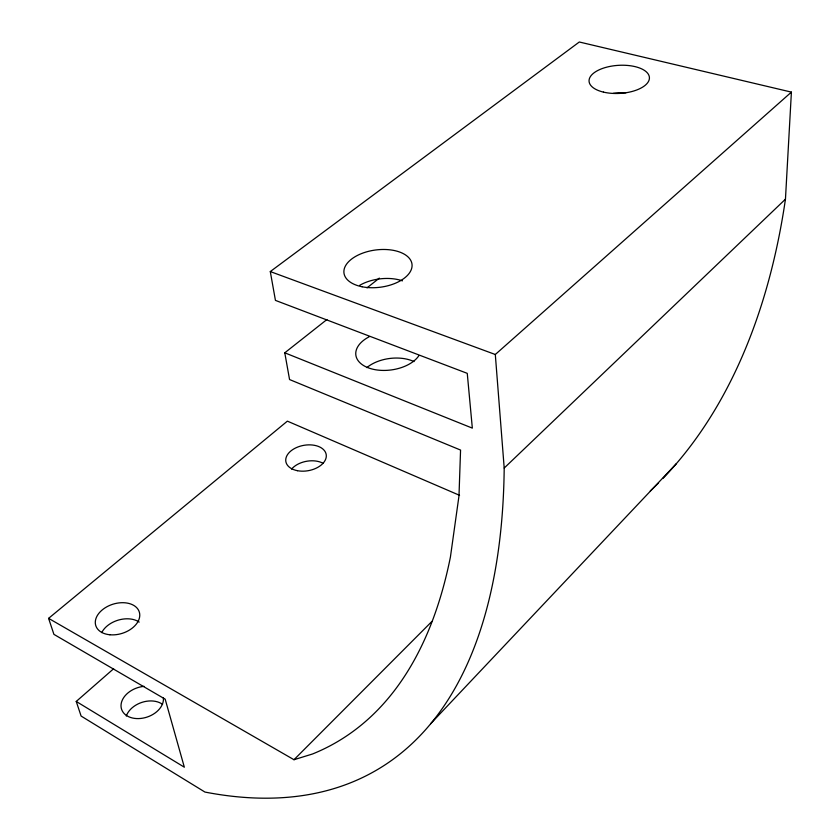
<?xml version="1.0" encoding="UTF-8"?>
<svg xmlns="http://www.w3.org/2000/svg" width="840" height="840" viewBox="0 0 840 840"><rect width="100%" height="100%" fill="white"/><g stroke="black" fill="none" stroke-linecap="round" stroke-linejoin="round"><path stroke-width="1.26" d="M663.054 478.317A893.812 519.424 64.8 0 0 785.452 199.174L791.406 92.117L579.306 42L270.291 271.562L275.436 300.384L467.261 373.349L472.332 428.127L284.781 352.81L326.928 319.526M430.584 723.775L676.326 463.68M459.564 495.327L287.375 421.144L48.594 618.356L293.99 759.717L431.928 621.422M113.62 668.755L76.24 701.452L81.102 716.058L204.939 792.057A1056.059 452.351 59.6 0 0 504.2 468.048L785.452 199.174M504.2 468.048L495.306 354.501L791.406 92.117M367.017 287.858L379.355 278.114M293.99 759.717L312.449 754.016A1062.526 445.578 60 0 0 450.429 556.952L458.987 495.884L460.562 450.062L289.558 379.544L284.781 352.81M270.291 271.562L495.306 354.501M76.24 701.452L184.338 767.193L165.175 699.153L53.918 634.368L48.594 618.356M291.585 469.088A20.318 12.926 -10 0 1 323.117 463.302M101.735 632.594A22.596 15.33 -17.5 0 1 139.198 622.083M366.828 367.616A32.592 19.498 -7.4 0 1 414.015 361.578M658.529 482.947A893.812 519.424 64.8 0 1 650.286 490.938M126.294 716.026A21.578 15.456 -18.6 0 1 141.992 702.345A21.578 15.456 -18.6 0 1 162.55 704.329M163.349 697.578A21.756 15.435 -18.4 0 1 143 718.126A21.756 15.435 -18.4 0 1 121.023 705.337A21.756 15.435 -18.4 0 1 144.06 686.353M418.877 355.677A33.012 19.331 -7.5 0 1 368.256 367.805A33.012 19.331 -7.5 0 1 369.191 336.767M613.158 93.377A29.883 14.249 -3.4 0 1 625.905 92.767M359.699 285.327A33.852 18.974 -7.5 0 1 402.423 280.854M362.103 286.766A34.304 18.764 -7.5 0 0 412.052 264.716A34.304 18.764 -7.5 0 0 359.782 254.31A34.304 18.764 -7.5 0 0 362.103 286.766M603.435 92.106A30.24 14.049 -3.5 0 0 649.415 78.298A30.24 14.049 -3.5 0 0 604.852 67.683A30.24 14.049 -3.5 0 0 603.435 92.106M109.904 634.767A22.796 15.288 -17.3 0 0 139.44 612.497A22.796 15.288 -17.3 0 0 103.267 609.105A22.796 15.288 -17.3 0 0 109.904 634.767M297.433 470.694A20.486 12.873 -10 0 0 326.235 454.755A20.486 12.873 -10 0 0 294.399 448.592A20.486 12.873 -10 0 0 297.433 470.694"/></g></svg>
